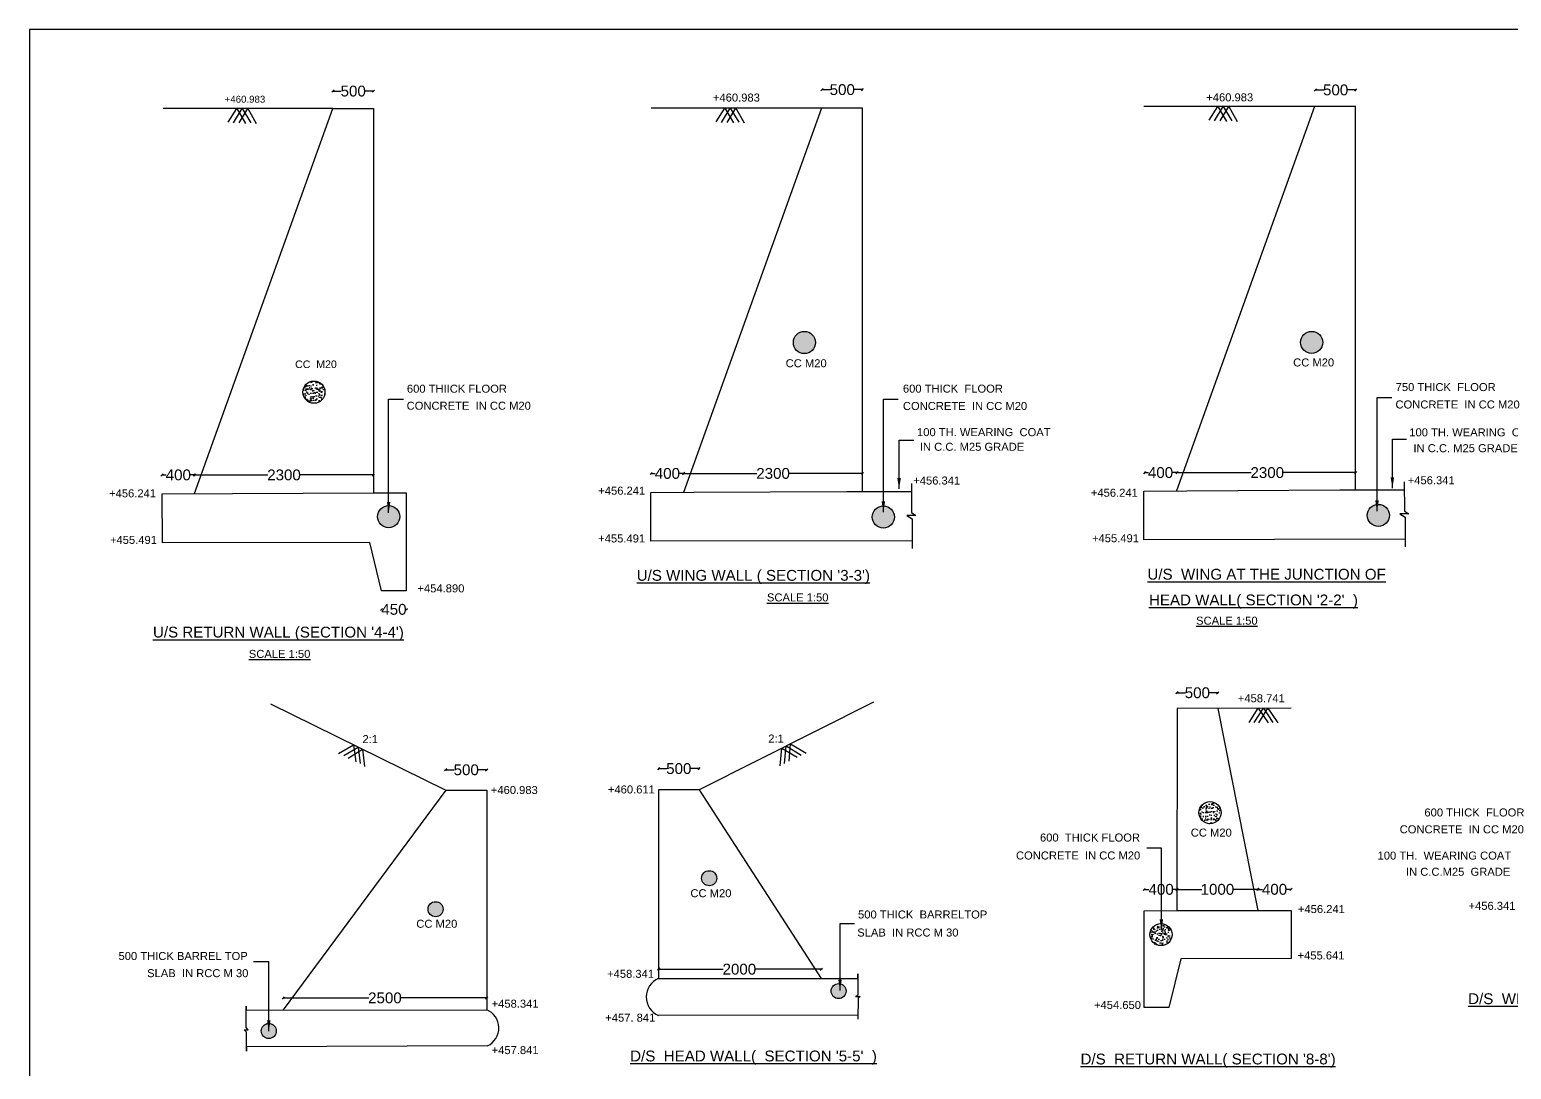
# Model space of a CAD drawing. Header units: millimetres. Extents: x 5124 to 2909731, y 2311 to 44621088.
# Drawn here: x 2778034 to 2846527, y 44573052 to 44621088 of the extents above; entities that cross this region are included whole.
import ezdxf

# ---------------------------------------------------------------- set-up
doc = ezdxf.new("R2010")
doc.units = ezdxf.units.MM
doc.header["$MEASUREMENT"] = 0
for name, color, linetype in [('DIMENSION', 7, 'Continuous'), ('DRAWING', 2, 'Continuous'), ('TEXT', 1, 'Continuous')]:
    doc.layers.add(name, color=color, linetype=linetype)
doc.styles.get("Standard").update_dxf_attribs({"font": 'arial.ttf', "height": 500})
doc.dimstyles.get("Standard").update_dxf_attribs({"dimtxt": 80, "dimasz": 100, "dimexe": 0.18, "dimexo": 0.0625, "dimgap": 0.09, "dimtad": 0, "dimdec": 0, "dimzin": 0, "dimdsep": 46, "dimtxsty": 'Standard', "dimblk": 'OBLIQUE', "dimcen": 0.09, "dimse1": 1, "dimse2": 1, "dimadec": 0, "dimazin": 0, "dimtfac": 1, "dimtdec": 0, "dimtofl": 0, "dimtmove": 0, "dimatfit": 3, "dimfxl": 0, "dimtolj": 1, "dimtzin": 0, "dimarcsym": 0})
pattern_1 = [(50, (0, 0), (358.6300913, -31.3760675), [37.5, -412.5]), (355, (0, 0), (-69.3756668, 376.096067), [30, -330]), (100.4514, (29.9, -2.6), (289.2546909, 344.719771), [31.870095, -350.571056]), (46.1842, (0, 100), (533.6205243, -82.759507), [56.25, -618.75]), (96.6356, (44.47, 93.1), (467.331353, 487.0589355), [47.805144, -525.8565]), (351.1842, (0, 100), (467.3309726, 487.0593005), [45, -495]), (21, (50, 75), (298.453526, -201.3094453), [37.5, -412.5]), (326, (50, 75), (121.657666, 362.5750225), [30, -330]), (71.4514, (74.87, 58.22), (420.1113143, 161.2652484), [31.870095, -350.571056]), (37.5, (0, 0), (6.07992766, 166.4469269), [0, -326, 0, -335, 0, -331.25]), (7.5, (0, 0), (131.5347687, 197.20585594), [0, -191, 0, -318.5, 0, -126.25]), (327.5, (-111.5, 0), (266.9112181, -11.27743587), [0, -125, 0, -390, 0, -517.5]), (317.5, (-161.5, 0), (291.5930847, 50.0524912), [0, -162.5, 0, -259, 0, -367.5])]

# ---------------------------------------------------------------- blocks, each defined once
blk = doc.blocks.new('_Oblique')
at = {"color": 0, "linetype": 'ByBlock', "lineweight": -2}
blk.add_line((-0.5, -0.5), (0.5, 0.5), dxfattribs=at)
blk = doc.blocks.new('*D4')
at = {"layer": 'Defpoints', "color": 0, "transparency": 16777216}
for p in [(2793927, 44618247), (2792055, 44617444), (2793927, 44617444)]:
    blk.add_point(p, dxfattribs=at)
at = {"layer": 'DIMENSION', "color": 0, "lineweight": -2, "transparency": 16777216}
for p, q in [((2792055, 44618247), (2792440, 44618247)), ((2793927, 44618247), (2793543, 44618247))]:
    blk.add_line(p, q, dxfattribs=at)
at = {"layer": 'DIMENSION', "color": 0, "lineweight": -2, "transparency": 16777216, "xscale": 100, "yscale": 100, "zscale": 100, "rotation": 180}
blk.add_blockref('_Oblique', (2792055, 44618247), dxfattribs=at)
at = {"layer": 'DIMENSION', "color": 0, "lineweight": -2, "transparency": 16777216, "xscale": 100, "yscale": 100, "zscale": 100}
blk.add_blockref('_Oblique', (2793927, 44618247), dxfattribs=at)
at = {"layer": 'DIMENSION', "color": 0, "transparency": 16777216, "insert": (2792991, 44618247), "char_height": 500, "attachment_point": 5}
blk.add_mtext('\\A1;500', dxfattribs=at)
blk = doc.blocks.new('*D5')
at = {"layer": 'Defpoints', "color": 0, "transparency": 16777216}
for p in [(2785656, 44600514), (2784155, 44599647), (2785656, 44599653)]:
    blk.add_point(p, dxfattribs=at)
at = {"layer": 'DIMENSION', "color": 0, "lineweight": -2, "transparency": 16777216}
for p, q in [((2784155, 44600514), (2784344, 44600514)), ((2785656, 44600514), (2785467, 44600514))]:
    blk.add_line(p, q, dxfattribs=at)
at = {"layer": 'DIMENSION', "color": 0, "lineweight": -2, "transparency": 16777216, "xscale": 100, "yscale": 100, "zscale": 100, "rotation": 180}
blk.add_blockref('_Oblique', (2784155, 44600514), dxfattribs=at)
at = {"layer": 'DIMENSION', "color": 0, "lineweight": -2, "transparency": 16777216, "xscale": 100, "yscale": 100, "zscale": 100}
blk.add_blockref('_Oblique', (2785656, 44600514), dxfattribs=at)
at = {"layer": 'DIMENSION', "color": 0, "transparency": 16777216, "insert": (2784906, 44600514), "char_height": 500, "attachment_point": 5}
blk.add_mtext('\\A1;400', dxfattribs=at)
blk = doc.blocks.new('*D6')
at = {"layer": 'Defpoints', "color": 0, "transparency": 16777216}
for p in [(2793927, 44600514), (2785656, 44599653), (2793927, 44599687)]:
    blk.add_point(p, dxfattribs=at)
at = {"layer": 'DIMENSION', "color": 0, "lineweight": -2, "transparency": 16777216}
for p, q in [((2785656, 44600514), (2789042, 44600514)), ((2793927, 44600514), (2790542, 44600514))]:
    blk.add_line(p, q, dxfattribs=at)
at = {"layer": 'DIMENSION', "color": 0, "lineweight": -2, "transparency": 16777216, "xscale": 100, "yscale": 100, "zscale": 100, "rotation": 180}
blk.add_blockref('_Oblique', (2785656, 44600514), dxfattribs=at)
at = {"layer": 'DIMENSION', "color": 0, "lineweight": -2, "transparency": 16777216, "xscale": 100, "yscale": 100, "zscale": 100}
blk.add_blockref('_Oblique', (2793927, 44600514), dxfattribs=at)
at = {"layer": 'DIMENSION', "color": 0, "transparency": 16777216, "insert": (2789792, 44600514), "char_height": 500, "attachment_point": 5}
blk.add_mtext('\\A1;2300', dxfattribs=at)
blk = doc.blocks.new('*D7')
at = {"layer": 'Defpoints', "color": 0, "transparency": 16777216}
for p in [(2794302, 44595165), (2795444, 44595165), (2795444, 44594301)]:
    blk.add_point(p, dxfattribs=at)
at = {"layer": 'DIMENSION', "color": 0, "lineweight": -2, "transparency": 16777216}
for p, q in [((2794302, 44594301), (2794311, 44594301)), ((2795444, 44594301), (2795434, 44594301))]:
    blk.add_line(p, q, dxfattribs=at)
at = {"layer": 'DIMENSION', "color": 0, "lineweight": -2, "transparency": 16777216, "xscale": 100, "yscale": 100, "zscale": 100, "rotation": 180}
blk.add_blockref('_Oblique', (2794302, 44594301), dxfattribs=at)
at = {"layer": 'DIMENSION', "color": 0, "lineweight": -2, "transparency": 16777216, "xscale": 100, "yscale": 100, "zscale": 100}
blk.add_blockref('_Oblique', (2795444, 44594301), dxfattribs=at)
at = {"layer": 'DIMENSION', "color": 0, "transparency": 16777216, "insert": (2794873, 44594301), "char_height": 500, "attachment_point": 5}
blk.add_mtext('\\A1;450', dxfattribs=at)
blk = doc.blocks.new('*D8')
at = {"layer": 'Defpoints', "color": 0, "transparency": 16777216}
for p in [(2816534, 44618315), (2814663, 44617512), (2816534, 44617512)]:
    blk.add_point(p, dxfattribs=at)
at = {"layer": 'DIMENSION', "color": 0, "lineweight": -2, "transparency": 16777216}
for p, q in [((2814663, 44618315), (2815047, 44618315)), ((2816534, 44618315), (2816150, 44618315))]:
    blk.add_line(p, q, dxfattribs=at)
at = {"layer": 'DIMENSION', "color": 0, "lineweight": -2, "transparency": 16777216, "xscale": 100, "yscale": 100, "zscale": 100, "rotation": 180}
blk.add_blockref('_Oblique', (2814663, 44618315), dxfattribs=at)
at = {"layer": 'DIMENSION', "color": 0, "lineweight": -2, "transparency": 16777216, "xscale": 100, "yscale": 100, "zscale": 100}
blk.add_blockref('_Oblique', (2816534, 44618315), dxfattribs=at)
at = {"layer": 'DIMENSION', "color": 0, "transparency": 16777216, "insert": (2815598, 44618315), "char_height": 500, "attachment_point": 5}
blk.add_mtext('\\A1;500', dxfattribs=at)
blk = doc.blocks.new('*D9')
at = {"layer": 'Defpoints', "color": 0, "transparency": 16777216}
for p in [(2808264, 44600582), (2806762, 44599715), (2808264, 44599721)]:
    blk.add_point(p, dxfattribs=at)
at = {"layer": 'DIMENSION', "color": 0, "lineweight": -2, "transparency": 16777216}
for p, q in [((2806762, 44600582), (2806951, 44600582)), ((2808264, 44600582), (2808075, 44600582))]:
    blk.add_line(p, q, dxfattribs=at)
at = {"layer": 'DIMENSION', "color": 0, "lineweight": -2, "transparency": 16777216, "xscale": 100, "yscale": 100, "zscale": 100, "rotation": 180}
blk.add_blockref('_Oblique', (2806762, 44600582), dxfattribs=at)
at = {"layer": 'DIMENSION', "color": 0, "lineweight": -2, "transparency": 16777216, "xscale": 100, "yscale": 100, "zscale": 100}
blk.add_blockref('_Oblique', (2808264, 44600582), dxfattribs=at)
at = {"layer": 'DIMENSION', "color": 0, "transparency": 16777216, "insert": (2807513, 44600582), "char_height": 500, "attachment_point": 5}
blk.add_mtext('\\A1;400', dxfattribs=at)
blk = doc.blocks.new('*D10')
at = {"layer": 'Defpoints', "color": 0, "transparency": 16777216}
for p in [(2816534, 44600582), (2808264, 44599721), (2816534, 44599755)]:
    blk.add_point(p, dxfattribs=at)
at = {"layer": 'DIMENSION', "color": 0, "lineweight": -2, "transparency": 16777216}
for p, q in [((2808264, 44600582), (2811649, 44600582)), ((2816534, 44600582), (2813149, 44600582))]:
    blk.add_line(p, q, dxfattribs=at)
at = {"layer": 'DIMENSION', "color": 0, "lineweight": -2, "transparency": 16777216, "xscale": 100, "yscale": 100, "zscale": 100, "rotation": 180}
blk.add_blockref('_Oblique', (2808264, 44600582), dxfattribs=at)
at = {"layer": 'DIMENSION', "color": 0, "lineweight": -2, "transparency": 16777216, "xscale": 100, "yscale": 100, "zscale": 100}
blk.add_blockref('_Oblique', (2816534, 44600582), dxfattribs=at)
at = {"layer": 'DIMENSION', "color": 0, "transparency": 16777216, "insert": (2812399, 44600582), "char_height": 500, "attachment_point": 5}
blk.add_mtext('\\A1;2300', dxfattribs=at)
blk = doc.blocks.new('*D11')
at = {"layer": 'Defpoints', "color": 0, "transparency": 16777216}
for p in [(2839340, 44618301), (2837468, 44617498), (2839340, 44617498)]:
    blk.add_point(p, dxfattribs=at)
at = {"layer": 'DIMENSION', "color": 0, "lineweight": -2, "transparency": 16777216}
for p, q in [((2837468, 44618301), (2837852, 44618301)), ((2839340, 44618301), (2838956, 44618301))]:
    blk.add_line(p, q, dxfattribs=at)
at = {"layer": 'DIMENSION', "color": 0, "lineweight": -2, "transparency": 16777216, "xscale": 100, "yscale": 100, "zscale": 100, "rotation": 180}
blk.add_blockref('_Oblique', (2837468, 44618301), dxfattribs=at)
at = {"layer": 'DIMENSION', "color": 0, "lineweight": -2, "transparency": 16777216, "xscale": 100, "yscale": 100, "zscale": 100}
blk.add_blockref('_Oblique', (2839340, 44618301), dxfattribs=at)
at = {"layer": 'DIMENSION', "color": 0, "transparency": 16777216, "insert": (2838404, 44618301), "char_height": 500, "attachment_point": 5}
blk.add_mtext('\\A1;500', dxfattribs=at)
blk = doc.blocks.new('*D12')
at = {"layer": 'Defpoints', "color": 0, "transparency": 16777216}
for p in [(2831069, 44600621), (2829568, 44599701), (2831069, 44599707)]:
    blk.add_point(p, dxfattribs=at)
at = {"layer": 'DIMENSION', "color": 0, "lineweight": -2, "transparency": 16777216}
for p, q in [((2829568, 44600621), (2829748, 44600621)), ((2831069, 44600621), (2830872, 44600621))]:
    blk.add_line(p, q, dxfattribs=at)
at = {"layer": 'DIMENSION', "color": 0, "lineweight": -2, "transparency": 16777216, "xscale": 100, "yscale": 100, "zscale": 100, "rotation": 180}
blk.add_blockref('_Oblique', (2829568, 44600621), dxfattribs=at)
at = {"layer": 'DIMENSION', "color": 0, "lineweight": -2, "transparency": 16777216, "xscale": 100, "yscale": 100, "zscale": 100}
blk.add_blockref('_Oblique', (2831069, 44600621), dxfattribs=at)
at = {"layer": 'DIMENSION', "color": 0, "transparency": 16777216, "insert": (2830310, 44600621), "char_height": 500, "attachment_point": 5}
blk.add_mtext('\\A1;400', dxfattribs=at)
blk = doc.blocks.new('*D13')
at = {"layer": 'Defpoints', "color": 0, "transparency": 16777216}
for p in [(2839340, 44600620), (2831069, 44599707), (2839340, 44599741)]:
    blk.add_point(p, dxfattribs=at)
at = {"layer": 'DIMENSION', "color": 0, "lineweight": -2, "transparency": 16777216}
for p, q in [((2831069, 44600620), (2834493, 44600620)), ((2839340, 44600620), (2835993, 44600620))]:
    blk.add_line(p, q, dxfattribs=at)
at = {"layer": 'DIMENSION', "color": 0, "lineweight": -2, "transparency": 16777216, "xscale": 100, "yscale": 100, "zscale": 100, "rotation": 180}
blk.add_blockref('_Oblique', (2831069, 44600620), dxfattribs=at)
at = {"layer": 'DIMENSION', "color": 0, "lineweight": -2, "transparency": 16777216, "xscale": 100, "yscale": 100, "zscale": 100}
blk.add_blockref('_Oblique', (2839340, 44600620), dxfattribs=at)
at = {"layer": 'DIMENSION', "color": 0, "transparency": 16777216, "insert": (2835243, 44600620), "char_height": 500, "attachment_point": 5}
blk.add_mtext('\\A1;2300', dxfattribs=at)
blk = doc.blocks.new('*D17')
at = {"layer": 'Defpoints', "color": 0, "transparency": 16777216}
for p in [(2799163, 44586890), (2797268, 44585944), (2799163, 44585944)]:
    blk.add_point(p, dxfattribs=at)
at = {"layer": 'DIMENSION', "color": 0, "lineweight": -2, "transparency": 16777216}
for p, q in [((2797268, 44586890), (2797664, 44586890)), ((2799163, 44586890), (2798767, 44586890))]:
    blk.add_line(p, q, dxfattribs=at)
at = {"layer": 'DIMENSION', "color": 0, "lineweight": -2, "transparency": 16777216, "xscale": 100, "yscale": 100, "zscale": 100, "rotation": 180}
blk.add_blockref('_Oblique', (2797268, 44586890), dxfattribs=at)
at = {"layer": 'DIMENSION', "color": 0, "lineweight": -2, "transparency": 16777216, "xscale": 100, "yscale": 100, "zscale": 100}
blk.add_blockref('_Oblique', (2799163, 44586890), dxfattribs=at)
at = {"layer": 'DIMENSION', "color": 0, "transparency": 16777216, "insert": (2798216, 44586890), "char_height": 500, "attachment_point": 5}
blk.add_mtext('\\A1;500', dxfattribs=at)
blk = doc.blocks.new('*D18')
at = {"layer": 'Defpoints', "color": 0, "transparency": 16777216}
for p in [(2799161, 44576352), (2789754, 44575795), (2799161, 44575808)]:
    blk.add_point(p, dxfattribs=at)
at = {"layer": 'DIMENSION', "color": 0, "lineweight": -2, "transparency": 16777216}
for p, q in [((2789754, 44576352), (2793707, 44576352)), ((2799161, 44576352), (2795208, 44576352))]:
    blk.add_line(p, q, dxfattribs=at)
at = {"layer": 'DIMENSION', "color": 0, "lineweight": -2, "transparency": 16777216, "xscale": 100, "yscale": 100, "zscale": 100, "rotation": 180}
blk.add_blockref('_Oblique', (2789754, 44576352), dxfattribs=at)
at = {"layer": 'DIMENSION', "color": 0, "lineweight": -2, "transparency": 16777216, "xscale": 100, "yscale": 100, "zscale": 100}
blk.add_blockref('_Oblique', (2799161, 44576352), dxfattribs=at)
at = {"layer": 'DIMENSION', "color": 0, "transparency": 16777216, "insert": (2794457, 44576352), "char_height": 500, "attachment_point": 5}
blk.add_mtext('\\A1;2500', dxfattribs=at)
blk = doc.blocks.new('*D19')
at = {"layer": 'Defpoints', "color": 0, "transparency": 16777216}
for p in [(2808981, 44586945), (2807101, 44585973), (2808981, 44585968)]:
    blk.add_point(p, dxfattribs=at)
at = {"layer": 'DIMENSION', "color": 0, "lineweight": -2, "transparency": 16777216}
for p, q in [((2807101, 44586945), (2807489, 44586945)), ((2808981, 44586945), (2808592, 44586945))]:
    blk.add_line(p, q, dxfattribs=at)
at = {"layer": 'DIMENSION', "color": 0, "lineweight": -2, "transparency": 16777216, "xscale": 100, "yscale": 100, "zscale": 100, "rotation": 180}
blk.add_blockref('_Oblique', (2807101, 44586945), dxfattribs=at)
at = {"layer": 'DIMENSION', "color": 0, "lineweight": -2, "transparency": 16777216, "xscale": 100, "yscale": 100, "zscale": 100}
blk.add_blockref('_Oblique', (2808981, 44586945), dxfattribs=at)
at = {"layer": 'DIMENSION', "color": 0, "transparency": 16777216, "insert": (2808041, 44586945), "char_height": 500, "attachment_point": 5}
blk.add_mtext('\\A1;500', dxfattribs=at)
blk = doc.blocks.new('*D20')
at = {"layer": 'Defpoints', "color": 0, "transparency": 16777216}
for p in [(2814630, 44577677), (2807109, 44577251), (2814630, 44577248)]:
    blk.add_point(p, dxfattribs=at)
at = {"layer": 'DIMENSION', "color": 0, "lineweight": -2, "transparency": 16777216}
for p, q in [((2807109, 44577677), (2810091, 44577677)), ((2814630, 44577677), (2811591, 44577677))]:
    blk.add_line(p, q, dxfattribs=at)
at = {"layer": 'DIMENSION', "color": 0, "lineweight": -2, "transparency": 16777216, "xscale": 100, "yscale": 100, "zscale": 100, "rotation": 180}
blk.add_blockref('_Oblique', (2807109, 44577677), dxfattribs=at)
at = {"layer": 'DIMENSION', "color": 0, "lineweight": -2, "transparency": 16777216, "xscale": 100, "yscale": 100, "zscale": 100}
blk.add_blockref('_Oblique', (2814630, 44577677), dxfattribs=at)
at = {"layer": 'DIMENSION', "color": 0, "transparency": 16777216, "insert": (2810841, 44577677), "char_height": 500, "attachment_point": 5}
blk.add_mtext('\\A1;2000', dxfattribs=at)
blk = doc.blocks.new('*D21')
at = {"layer": 'Defpoints', "color": 0, "transparency": 16777216}
for p in [(2832951, 44590449), (2831073, 44589722), (2832951, 44589728)]:
    blk.add_point(p, dxfattribs=at)
at = {"layer": 'DIMENSION', "color": 0, "lineweight": -2, "transparency": 16777216}
for p, q in [((2831073, 44590449), (2831460, 44590449)), ((2832951, 44590449), (2832563, 44590449))]:
    blk.add_line(p, q, dxfattribs=at)
at = {"layer": 'DIMENSION', "color": 0, "lineweight": -2, "transparency": 16777216, "xscale": 100, "yscale": 100, "zscale": 100, "rotation": 180}
blk.add_blockref('_Oblique', (2831073, 44590449), dxfattribs=at)
at = {"layer": 'DIMENSION', "color": 0, "lineweight": -2, "transparency": 16777216, "xscale": 100, "yscale": 100, "zscale": 100}
blk.add_blockref('_Oblique', (2832951, 44590449), dxfattribs=at)
at = {"layer": 'DIMENSION', "color": 0, "transparency": 16777216, "insert": (2832012, 44590449), "char_height": 500, "attachment_point": 5}
blk.add_mtext('\\A1;500', dxfattribs=at)
blk = doc.blocks.new('*D22')
at = {"layer": 'Defpoints', "color": 0, "transparency": 16777216}
for p in [(2831071, 44581365), (2829554, 44580382), (2831071, 44580395)]:
    blk.add_point(p, dxfattribs=at)
at = {"layer": 'DIMENSION', "color": 0, "lineweight": -2, "transparency": 16777216}
for p, q in [((2829554, 44581365), (2829776, 44581365)), ((2831071, 44581365), (2830899, 44581365))]:
    blk.add_line(p, q, dxfattribs=at)
at = {"layer": 'DIMENSION', "color": 0, "lineweight": -2, "transparency": 16777216, "xscale": 100, "yscale": 100, "zscale": 100, "rotation": 180}
blk.add_blockref('_Oblique', (2829554, 44581365), dxfattribs=at)
at = {"layer": 'DIMENSION', "color": 0, "lineweight": -2, "transparency": 16777216, "xscale": 100, "yscale": 100, "zscale": 100}
blk.add_blockref('_Oblique', (2831071, 44581365), dxfattribs=at)
at = {"layer": 'DIMENSION', "color": 0, "transparency": 16777216, "insert": (2830337, 44581365), "char_height": 500, "attachment_point": 5}
blk.add_mtext('\\A1;400', dxfattribs=at)
blk = doc.blocks.new('*D23')
at = {"layer": 'Defpoints', "color": 0, "transparency": 16777216}
for p in [(2834807, 44581366), (2831071, 44580395), (2834807, 44580427)]:
    blk.add_point(p, dxfattribs=at)
at = {"layer": 'DIMENSION', "color": 0, "lineweight": -2, "transparency": 16777216}
for p, q in [((2831071, 44581366), (2832217, 44581366)), ((2834807, 44581366), (2833661, 44581366))]:
    blk.add_line(p, q, dxfattribs=at)
at = {"layer": 'DIMENSION', "color": 0, "lineweight": -2, "transparency": 16777216, "xscale": 100, "yscale": 100, "zscale": 100, "rotation": 180}
blk.add_blockref('_Oblique', (2831071, 44581366), dxfattribs=at)
at = {"layer": 'DIMENSION', "color": 0, "lineweight": -2, "transparency": 16777216, "xscale": 100, "yscale": 100, "zscale": 100}
blk.add_blockref('_Oblique', (2834807, 44581366), dxfattribs=at)
at = {"layer": 'DIMENSION', "color": 0, "transparency": 16777216, "insert": (2832939, 44581366), "char_height": 500, "attachment_point": 5}
blk.add_mtext('\\A1;1000', dxfattribs=at)
blk = doc.blocks.new('*D24')
at = {"layer": 'Defpoints', "color": 0, "transparency": 16777216}
for p in [(2836344, 44581366), (2834814, 44580395), (2836344, 44580395)]:
    blk.add_point(p, dxfattribs=at)
at = {"layer": 'DIMENSION', "color": 0, "lineweight": -2, "transparency": 16777216}
for p, q in [((2834814, 44581366), (2835017, 44581366)), ((2836344, 44581366), (2836141, 44581366))]:
    blk.add_line(p, q, dxfattribs=at)
at = {"layer": 'DIMENSION', "color": 0, "lineweight": -2, "transparency": 16777216, "xscale": 100, "yscale": 100, "zscale": 100, "rotation": 180}
blk.add_blockref('_Oblique', (2834814, 44581366), dxfattribs=at)
at = {"layer": 'DIMENSION', "color": 0, "lineweight": -2, "transparency": 16777216, "xscale": 100, "yscale": 100, "zscale": 100}
blk.add_blockref('_Oblique', (2836344, 44581366), dxfattribs=at)
at = {"layer": 'DIMENSION', "color": 0, "transparency": 16777216, "insert": (2835579, 44581366), "char_height": 500, "attachment_point": 5}
blk.add_mtext('\\A1;400', dxfattribs=at)

msp = doc.modelspace()

# ---------------------------------------------------------------- hatches: boundary and pattern name
at = {"layer": 'DIMENSION'}
h = msp.add_hatch(dxfattribs=at)
h.set_pattern_fill('AR-CONC', color=256, scale=50, style=0)
h.set_pattern_definition(pattern_1)
h.paths.add_polyline_path([(2795141.9, 44598588.9, 1), (2794118.9, 44598588.9, 1)])
h.paths.add_polyline_path([(2814359.8, 44606633.3, 1), (2813336.8, 44606633.3, 1)])
h.paths.add_polyline_path([(2818009.5, 44598570.6, 1), (2816986.4, 44598570.6, 1)])
h = msp.add_hatch(dxfattribs=at)
h.set_pattern_fill('AR-CONC', color=256, scale=50, style=0)
h.set_pattern_definition(pattern_1)
h.paths.add_polyline_path([(2840890.9, 44598643.8, 1), (2839867.8, 44598643.8, 1)])
h.paths.add_polyline_path([(2836784.2, 44606637.2, 1), (2837807.3, 44606637.2, 1)])
h = msp.add_hatch(dxfattribs=at)
h.set_pattern_fill('AR-CONC', color=256, scale=50, style=0)
h.set_pattern_definition(pattern_1)
h.paths.add_polyline_path([(2791683.8, 44604339.5, 1), (2790660.7, 44604339.5, 1)])
h = msp.add_hatch(dxfattribs=at)
h.set_pattern_fill('AR-CONC', color=256, scale=50, style=0)
h.set_pattern_definition(pattern_1)
h.paths.add_polyline_path([(2833106.9, 44584913.5, 1), (2832083.8, 44584913.5, 1)])
h.paths.add_polyline_path([(2830842.7, 44579278.4, 1), (2829819.6, 44579278.4, 1)])
h = msp.add_hatch(dxfattribs=at)
h.set_pattern_fill('AR-CONC', color=256, scale=50, style=0)
h.set_pattern_definition(pattern_1)
h.paths.add_polyline_path([(2797146.7, 44580450.7, 1), (2796450.7, 44580450.7, 1)])
h.paths.add_polyline_path([(2809098.2, 44581881.4, 1.0000007), (2809794.2, 44581881.4, 1)])
h.paths.add_polyline_path([(2815776.9, 44576668.9, 1), (2815080.9, 44576668.9, 1)])
h.paths.add_polyline_path([(2789436.7, 44574822.7, 1), (2788740.7, 44574822.7, 1)])

# ---------------------------------------------------------------- linework, layer by layer
at = {"layer": 'DIMENSION', "color": 0}
msp.add_lwpolyline([(2909588.2, 44621087.8), (2778033.6, 44621087.8), (2778033.6, 44535521), (2909588.2, 44535521)], close=True, dxfattribs=at)
at = {"layer": 'DRAWING', "color": 0}
for p, q in [((2788050.4, 44574978.6), (2788050.4, 44575975.6)), ((2788050.4, 44575975.6), (2788050.4, 44575793)), ((2788050.4, 44575793), (2799161, 44575807.6)), ((2788058.3, 44574764.5), (2787947.2, 44574871.5)), ((2787947.2, 44574871.5), (2788137.7, 44574871.5)), ((2788137.7, 44574871.5), (2788050.4, 44574978.6)), ((2788058.3, 44573896.5), (2788058.3, 44574764.5)), ((2799199.3, 44574137.5), (2788058.3, 44574094.7)), ((2788058.3, 44574094.7), (2788058.3, 44573896.5))]:
    msp.add_line(p, q, dxfattribs=at)
for points in [[(2792055.4, 44617444.2), (2793926.9, 44617444.2), (2793926.9, 44599686.7), (2795443.7, 44599686.7), (2795443.7, 44595165.3), (2794301.8, 44595165.3), (2793763.1, 44597397.1), (2784176.6, 44597382.7), (2784155, 44599647), (2793926.9, 44599686.7)], [(2792055.4, 44617444.2), (2784199.6, 44617444.2)], [(2785656.4, 44599653.1), (2792055.4, 44617444.2)], [(2787207.6, 44616812), (2787609.3, 44617444.2), (2788019.4, 44616752.3)], [(2787455.4, 44616777.9), (2787865.6, 44617444.2), (2788258.7, 44616786.4)], [(2787720.4, 44616777.9), (2788127.5, 44617444.2), (2788506.5, 44616752.3)], [(2814642, 44617463.3), (2806757, 44617464)], [(2816529.3, 44599753.1), (2816530.9, 44617463.1), (2814642, 44617463.3), (2808254.3, 44599710.3)], [(2809765.3, 44616834.6), (2810166.9, 44617466.8), (2810577.1, 44616774.9)], [(2810013.1, 44616800.5), (2810423.3, 44617466.8), (2810816.4, 44616809)], [(2810278, 44616800.5), (2810685.1, 44617466.8), (2811064.2, 44616774.9)], [(2837429.3, 44617535.7), (2829544.3, 44617536.4)], [(2839316.6, 44599825.6), (2839318.2, 44617535.5), (2837429.3, 44617535.7), (2831041.5, 44599782.8)], [(2832552.5, 44616907.1), (2832954.2, 44617539.3), (2833364.4, 44616847.3)], [(2832800.4, 44616872.9), (2833210.5, 44617539.3), (2833603.6, 44616881.5)], [(2833065.3, 44616872.9), (2833472.4, 44617539.3), (2833851.5, 44616847.3)], [(2818790.9, 44600116.9), (2818798.4, 44598775.2), (2819001, 44598647.8), (2818588.3, 44598647.8), (2818828.4, 44598490.4), (2818828.4, 44597123.4)], [(2841578.2, 44600189.3), (2841585.7, 44598847.6), (2841788.3, 44598720.2), (2841375.6, 44598720.2), (2841615.7, 44598562.8), (2841615.7, 44597195.9)], [(2818828.4, 44597468.2), (2806749.3, 44597450), (2806751, 44599700.1), (2808735.7, 44599713.6), (2815803.4, 44599753.1), (2818792.9, 44599753.1)], [(2841615.7, 44597540.6), (2829536.6, 44597522.4), (2829538.3, 44599772.6), (2831523, 44599786), (2838590.7, 44599825.6), (2841580.2, 44599825.6)], [(2817037, 44590018.9), (2808980.9, 44585967.8), (2814629.6, 44577248.5), (2816311.8, 44577248.5), (2816311.8, 44577463.9), (2816318.2, 44576481.6), (2816215.5, 44576412.4), (2816428.3, 44576412.4), (2816327.7, 44576341.2), (2816315.9, 44575370.5)], [(2836341.8, 44589737.5), (2831072.6, 44589722.4), (2831070.6, 44580394.8), (2836344, 44580394.8), (2836349.8, 44578169.1), (2831251.3, 44578163.5), (2830691.7, 44575909.1), (2829554, 44575909.1), (2829553.5, 44580381.7), (2831070.6, 44580394.8)], [(2832950.7, 44589727.8), (2834813.8, 44580394.8)], [(2834399.8, 44589074.9), (2834823.1, 44589742.7), (2835278.6, 44589061.1)], [(2834634.5, 44589079.5), (2835067, 44589742.7), (2835499.5, 44589079.5)], [(2834850.7, 44589065.7), (2835274, 44589742.7), (2835724.9, 44589065.7)], [(2792317.9, 44587648.8), (2793006, 44588048.4), (2793109.8, 44587266.9)], [(2792550, 44587553.3), (2793221.7, 44587941.9), (2793307.8, 44587185.1)], [(2792754.8, 44587423.7), (2793413.8, 44587847.1), (2793505.8, 44587048.7)], [(2812729.8, 44587076.6), (2812799.8, 44587888.2), (2813507.3, 44587477.9)], [(2812924.2, 44587186.7), (2813008.9, 44587993.3), (2813701.7, 44587575)], [(2813141.2, 44587287), (2813207.4, 44588093.2), (2813922, 44587665.6)], [(2797268.4, 44585944.1), (2789753.9, 44575795.3)], [(2808980.9, 44585967.8), (2807100.9, 44585973.1), (2807098, 44577250.9)], [(2807109.4, 44577250.9), (2814629.6, 44577248.5)], [(2816318.1, 44575551.8), (2807108.9, 44575544.4)]]:
    msp.add_lwpolyline(points, dxfattribs=at)
msp.add_lwpolyline([(2789175, 44589939.7), (2797268.4, 44585944.1), (2799163.2, 44585944.1), (2799161, 44575807.6, 0.6539512)], format="xyb", dxfattribs=at)
for centre, radius in [((2813848.3, 44606633.3), 511.5), ((2837295.7, 44606637.2), 511.5), ((2791172.3, 44604339.5), 511.5), ((2794630.4, 44598588.9), 511.5), ((2817497.9, 44598570.6), 511.5), ((2840379.3, 44598643.8), 511.5), ((2832595.3, 44584913.5), 511.5), ((2809446.2, 44581881.4), 348), ((2796798.7, 44580450.7), 348), ((2830331.1, 44579278.4), 511.5), ((2815428.9, 44576668.9), 348), ((2789088.7, 44574822.7), 348)]:
    msp.add_circle(centre, radius, dxfattribs=at)
for centre, radius, start, end in [((2807460.7, 44576397.5), 922.9, 112.376175, 247.587832), ((2798810, 44574964.1), 913.7, 295.22232, 67.405591)]:
    msp.add_arc(centre, radius, start, end, dxfattribs=at)

# ---------------------------------------------------------------- texts
at = {"layer": 'TEXT', "color": 0}
for s, height, p in [('+460.983', 320, (2787048.5, 44617713.1)), ('+460.983', 370, (2809619.5, 44617765.6)), ('+460.983', 370, (2832422.6, 44617775.1)), ('CC  M20', 350, (2790305.1, 44605454.3)), ('CC M20', 370, (2812982.1, 44605490)), ('CC M20', 370, (2836440.1, 44605526.7)), ('600 THIICK FLOOR', 370, (2795472.7, 44604313.5)), ('600 THICK  FLOOR', 370, (2818400.8, 44604316.7)), ('750 THICK  FLOOR', 370, (2841178, 44604389.8)), ('CONCRETE  IN CC M20', 370, (2795460.4, 44603527.6)), ('CONCRETE  IN CC M20', 370, (2818400.8, 44603516.1)), ('CONCRETE  IN CC M20', 370, (2841169.8, 44603585.4)), ('100 TH. WEARING  COAT', 370, (2819052.9, 44602306.8)), ('100 TH. WEARING  COAT', 370, (2841809, 44602298.4)), ('IN C.C. M25 GRADE', 370, (2819185.1, 44601630.8)), ('IN C.C. M25 GRADE', 370, (2842000.5, 44601565.8)), ('+456.341', 370, (2818878, 44600072.1)), ('+456.341', 370, (2841735.1, 44600083.8)), ('+456.241', 370, (2781706.3, 44599479.2)), ('+456.241', 370, (2804317.8, 44599602.4)), ('+456.241', 370, (2827089.3, 44599507)), ('+455.491', 370, (2781747.9, 44597327.8)), ('+455.491', 370, (2804314.4, 44597394.8)), ('+455.491', 370, (2827141.9, 44597406)), ("%%UU/S WING WALL ( SECTION '3-3')", 500, (2806095.3, 44595625.7)), ('%%UU/S  WING AT THE JUNCTION OF', 500, (2829703.1, 44595676.9)), ('+454.890', 370, (2795960.1, 44595088.5)), ('%%USCALE 1:50', 370, (2812115.7, 44594671.8)), ("%%UHEAD WALL( SECTION '2-2'  )", 500, (2829776.4, 44594490)), ('%%USCALE 1:50', 370, (2831953.7, 44593597.6)), ("%%UU/S RETURN WALL (SECTION '4-4')", 500, (2783733.7, 44593003.3)), ('%%USCALE 1:50', 370, (2788166.3, 44592060.9)), ('+458.741', 370, (2833882.8, 44590011.8)), ('2:1', 370, (2793417.2, 44588124.9)), ('2:1', 370, (2812177.2, 44588150.3)), ('+460.983', 370, (2799352.6, 44585773)), ('+460.611', 370, (2804764.6, 44585799.6)), ('600 THICK  FLOOR', 370, (2842507.2, 44584735.9)), ('600  THICK FLOOR', 370, (2824737.2, 44583577.5)), ('CC M20', 370, (2831706.8, 44583805.3)), ('CONCRETE  IN CC M20', 370, (2841364.4, 44583957)), ('CONCRETE  IN CC M20', 370, (2823628.1, 44582748.5)), ('100 TH.  WEARING COAT', 370, (2840343, 44582743.6)), ('IN C.C.M25  GRADE', 370, (2841654, 44581996.1)), ('CC M20', 370, (2808578.9, 44581004.5)), ('500 THICK  BARRELTOP', 370, (2816327.6, 44580021.6)), ('+456.241', 370, (2836659.7, 44580273.6)), ('+456.341', 370, (2844546.4, 44580421.9)), ('CC M20', 370, (2795907.3, 44579592.8)), ('SLAB  IN RCC M 30', 370, (2816289.9, 44579188.4)), ('500 THICK BARREL TOP', 370, (2782142.3, 44578103.2)), ('+455.641', 370, (2836643.9, 44578130.1)), ('SLAB  IN RCC M 30', 370, (2783464.3, 44577311.2)), ('+458.341', 370, (2804725.9, 44577280.5)), ('+458.341', 370, (2799389.3, 44575900.6)), ('+454.650', 370, (2827235.1, 44575841.8)), ("%%UD/S  WING WALL ( SECTION '7-7' )", 500, (2844530.1, 44576066.5)), ('+457. 841', 370, (2804642, 44575254.9)), ('+457.841', 370, (2799389.7, 44573756.7)), ("%%UD/S  HEAD WALL(  SECTION '5-5'  )", 500, (2805793.1, 44573419.6)), ("%%UD/S  RETURN WALL( SECTION '8-8')", 500, (2826611.9, 44573279.7))]:
    msp.add_text(s, height=height, dxfattribs=at).set_placement(p)

# ---------------------------------------------------------------- dimensions: what is measured, and where the dimension line sits
at = {"layer": 'DIMENSION', "color": 0}
for base, p1, p2, text, picture, middle in [((2816534.1, 44618314.7), (2814662.6, 44617512.2), (2816534.1, 44617512.2), '500', '*D8', (2815598.3, 44618314.7)), ((2839339.8, 44618300.6), (2837468.3, 44617498.2), (2839339.8, 44617498.2), '500', '*D11', (2838404, 44618300.6)), ((2793926.9, 44618246.7), (2792055.4, 44617444.2), (2793926.9, 44617444.2), '500', '*D4', (2792991.2, 44618246.7)), ((2785656.4, 44600514), (2784155, 44599647), (2785656.4, 44599653.1), '400', '*D5', (2784905.7, 44600514)), ((2793926.9, 44600514), (2785656.4, 44599653.1), (2793926.9, 44599686.7), '2300', '*D6', (2789791.6, 44600514)), ((2808263.5, 44600582), (2806762.2, 44599715), (2808263.5, 44599721.1), '400', '*D9', (2807512.9, 44600582)), ((2816534.1, 44600582), (2808263.5, 44599721.1), (2816534.1, 44599754.7), '2300', '*D10', (2812398.8, 44600582)), ((2795443.7, 44594301), (2794301.8, 44595165.3), (2795443.7, 44595165.3), '450', '*D7', (2794872.7, 44594301)), ((2832950.7, 44590448.5), (2831072.6, 44589722.4), (2832950.7, 44589727.8), '500', '*D21', (2832011.7, 44590448.5)), ((2799163.2, 44586889.9), (2797268.4, 44585944.1), (2799163.2, 44585944.1), '500', '*D17', (2798215.8, 44586889.9)), ((2808980.9, 44586944.9), (2807100.9, 44585973.1), (2808980.9, 44585967.8), '500', '*D19', (2808040.9, 44586944.9)), ((2834807.3, 44581365.6), (2831070.6, 44580394.8), (2834807.3, 44580427.1), '1000', '*D23', (2832939, 44581365.6)), ((2836344, 44581365.6), (2834813.8, 44580394.8), (2836344, 44580394.8), '400', '*D24', (2835578.9, 44581365.6)), ((2799161, 44576352.2), (2789753.9, 44575795.3), (2799161, 44575807.6), '2500', '*D18', (2794457.4, 44576352.2))]:
    dim = msp.add_linear_dim(base=base, p1=p1, p2=p2, text=text, dimstyle='Standard', dxfattribs=at)
    dim.commit()
    dim.dimension.update_dxf_attribs({"geometry": picture, "text_midpoint": middle})
for base, p1, p2, text, picture, middle in [((2831069.2, 44600620.6), (2829567.9, 44599700.9), (2831069.2, 44599707), '400', '*D12', (2830310, 44600620.6)), ((2839339.8, 44600619.9), (2831069.2, 44599707), (2839339.8, 44599740.6), '2300', '*D13', (2835243.2, 44600619.9)), ((2831070.6, 44581364.7), (2829553.5, 44580381.7), (2831070.6, 44580394.8), '400', '*D22', (2830337.4, 44581364.7)), ((2814629.6, 44577677.3), (2807109.4, 44577250.9), (2814629.6, 44577248.5), '2000', '*D20', (2810840.8, 44577677.3))]:
    dim = msp.add_linear_dim(base=base, p1=p1, p2=p2, text=text, dimstyle='Standard', dxfattribs=at)
    dim.commit()
    dim.dimension.update_dxf_attribs({"geometry": picture, "text_midpoint": middle, "dimtype": 160})

# ---------------------------------------------------------------- leaders
for points in [[(2794629.3, 44598770.3), (2794629.3, 44604012.4), (2795322.2, 44604012.4)], [(2817497.6, 44598792.9), (2817497.6, 44604014.8), (2818177.6, 44604014.8)], [(2840316, 44598835.5), (2840316, 44604085.4), (2841003.3, 44604085.4)], [(2841027.3, 44599910.9), (2841027.3, 44602171.8), (2841683.3, 44602171.8)], [(2818224.7, 44599869.2), (2818224.7, 44602121.5), (2818911.2, 44602121.5)], [(2830348.6, 44579489.3), (2830348.6, 44583268.7), (2829668.7, 44583268.7)], [(2815493.7, 44576702.1), (2815493.7, 44579785.5), (2816160.1, 44579785.5)], [(2789088.7, 44574822.7), (2789088.7, 44578012.4), (2788377.2, 44578012.4)]]:
    msp.add_leader(points, dimstyle='Standard', override={"dimasz": 500, "dimgap": 0.09, "dimtad": 0}, dxfattribs=at)

doc.saveas('drawing.dxf')
